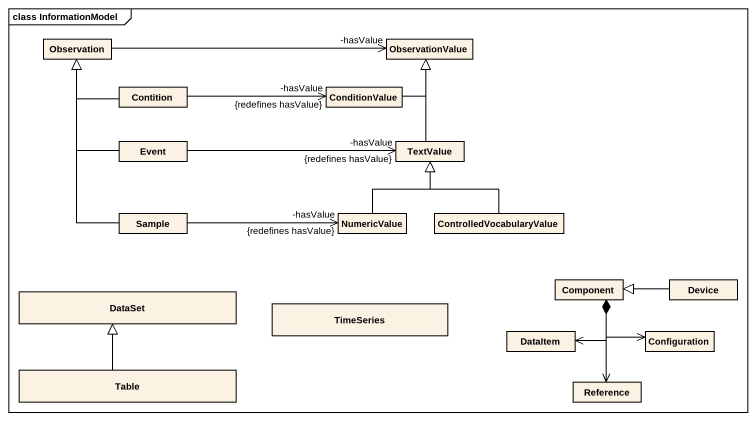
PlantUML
@startuml
mainframe class InformationModel
hide circle
hide empty members
class Observation
class ObservationValue
class Contition
class ConditionValue
class Event
class TextValue
class Sample
class NumericValue
class ControlledVocabularyValue
class "Component" as Component_
class Device
class DataSet
class TimeSeries
class DataItem
class Configuration
class Table
class Reference
Observation -right-> "-hasValue" ObservationValue
Contition -up-|> Observation
Contition -right-> "-hasValue\n{redefines hasValue}" ConditionValue
ConditionValue -up-|> ObservationValue
Event -up-|> Observation
Event -right-> "-hasValue\n{redefines hasValue}" TextValue
TextValue -up-|> ObservationValue
Sample -up-|> Observation
Sample -right-> "-hasValue\n{redefines hasValue}" NumericValue
NumericValue -up-|> TextValue
ControlledVocabularyValue -up-|> TextValue
Component_ *--> DataItem
Component_ *-right-> Configuration
Component_ *--> Reference
Device -left-|> Component_
Table -up-|> DataSet
@enduml
